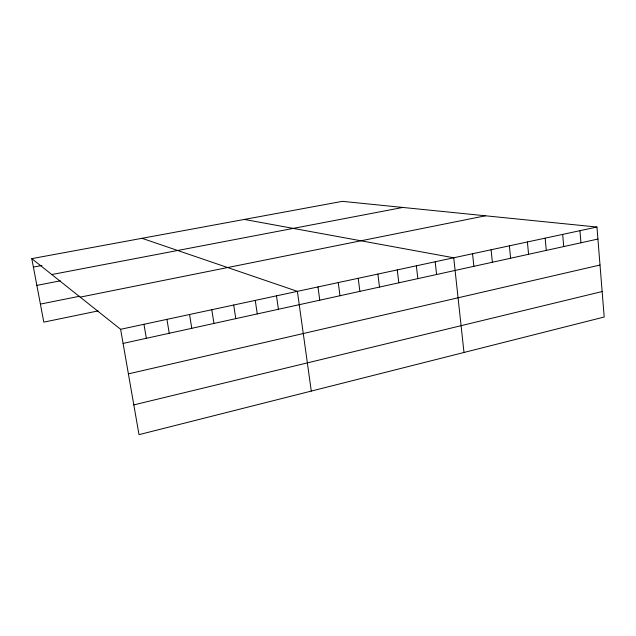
<?xml version="1.0" encoding="UTF-8"?>
<svg xmlns="http://www.w3.org/2000/svg" width="636" height="636" viewBox="0 0 636 636"><rect width="100%" height="100%" fill="white"/><g stroke="black" fill="none" stroke-linecap="round" stroke-linejoin="round"><path stroke-width="0.95" d="M133.814 404.901L602.149 291.542M128.4 373.889L600.01 265.037M123.074 343.416L597.92 239.056M120.617 329.305L596.95 227.036L604.2 317.014L139.006 434.65L120.617 329.305L31.8 258.637L342.367 201.35L596.95 227.036M98.095 310.917L43.812 322.134L31.8 258.637M40.402 304.095L79.468 296.265M80.192 297.139L485.491 215.787M36.856 285.381L60.341 280.826M51.786 274.545L402.834 207.447M33.398 267.08L41.92 265.482M244.335 219.436L453.722 257.787L463.994 352.471M142.011 238.309L297.394 291.352L311.282 391.084M143.967 324.288L146.344 338.304M166.942 319.359L169.24 333.272M189.552 314.502L191.77 328.319M211.804 309.724L213.942 323.446M233.698 305.026L235.773 318.644M255.259 300.399L257.262 313.922M276.485 295.835L278.417 309.271M317.976 286.931L319.765 300.184M338.249 282.583L339.974 295.748M358.211 278.29L359.881 291.368M377.887 274.068L379.485 287.059M397.262 269.91L398.804 282.813M416.357 265.808L417.844 278.632M435.175 261.77L436.606 274.506M472.556 253.748L473.868 266.317M491.103 249.757L492.367 262.247M509.388 245.838L510.605 258.24M527.411 241.966L528.572 254.297M545.171 238.158L546.276 250.401M562.677 234.398L563.735 246.569M579.937 230.693L580.946 242.785"/></g></svg>
